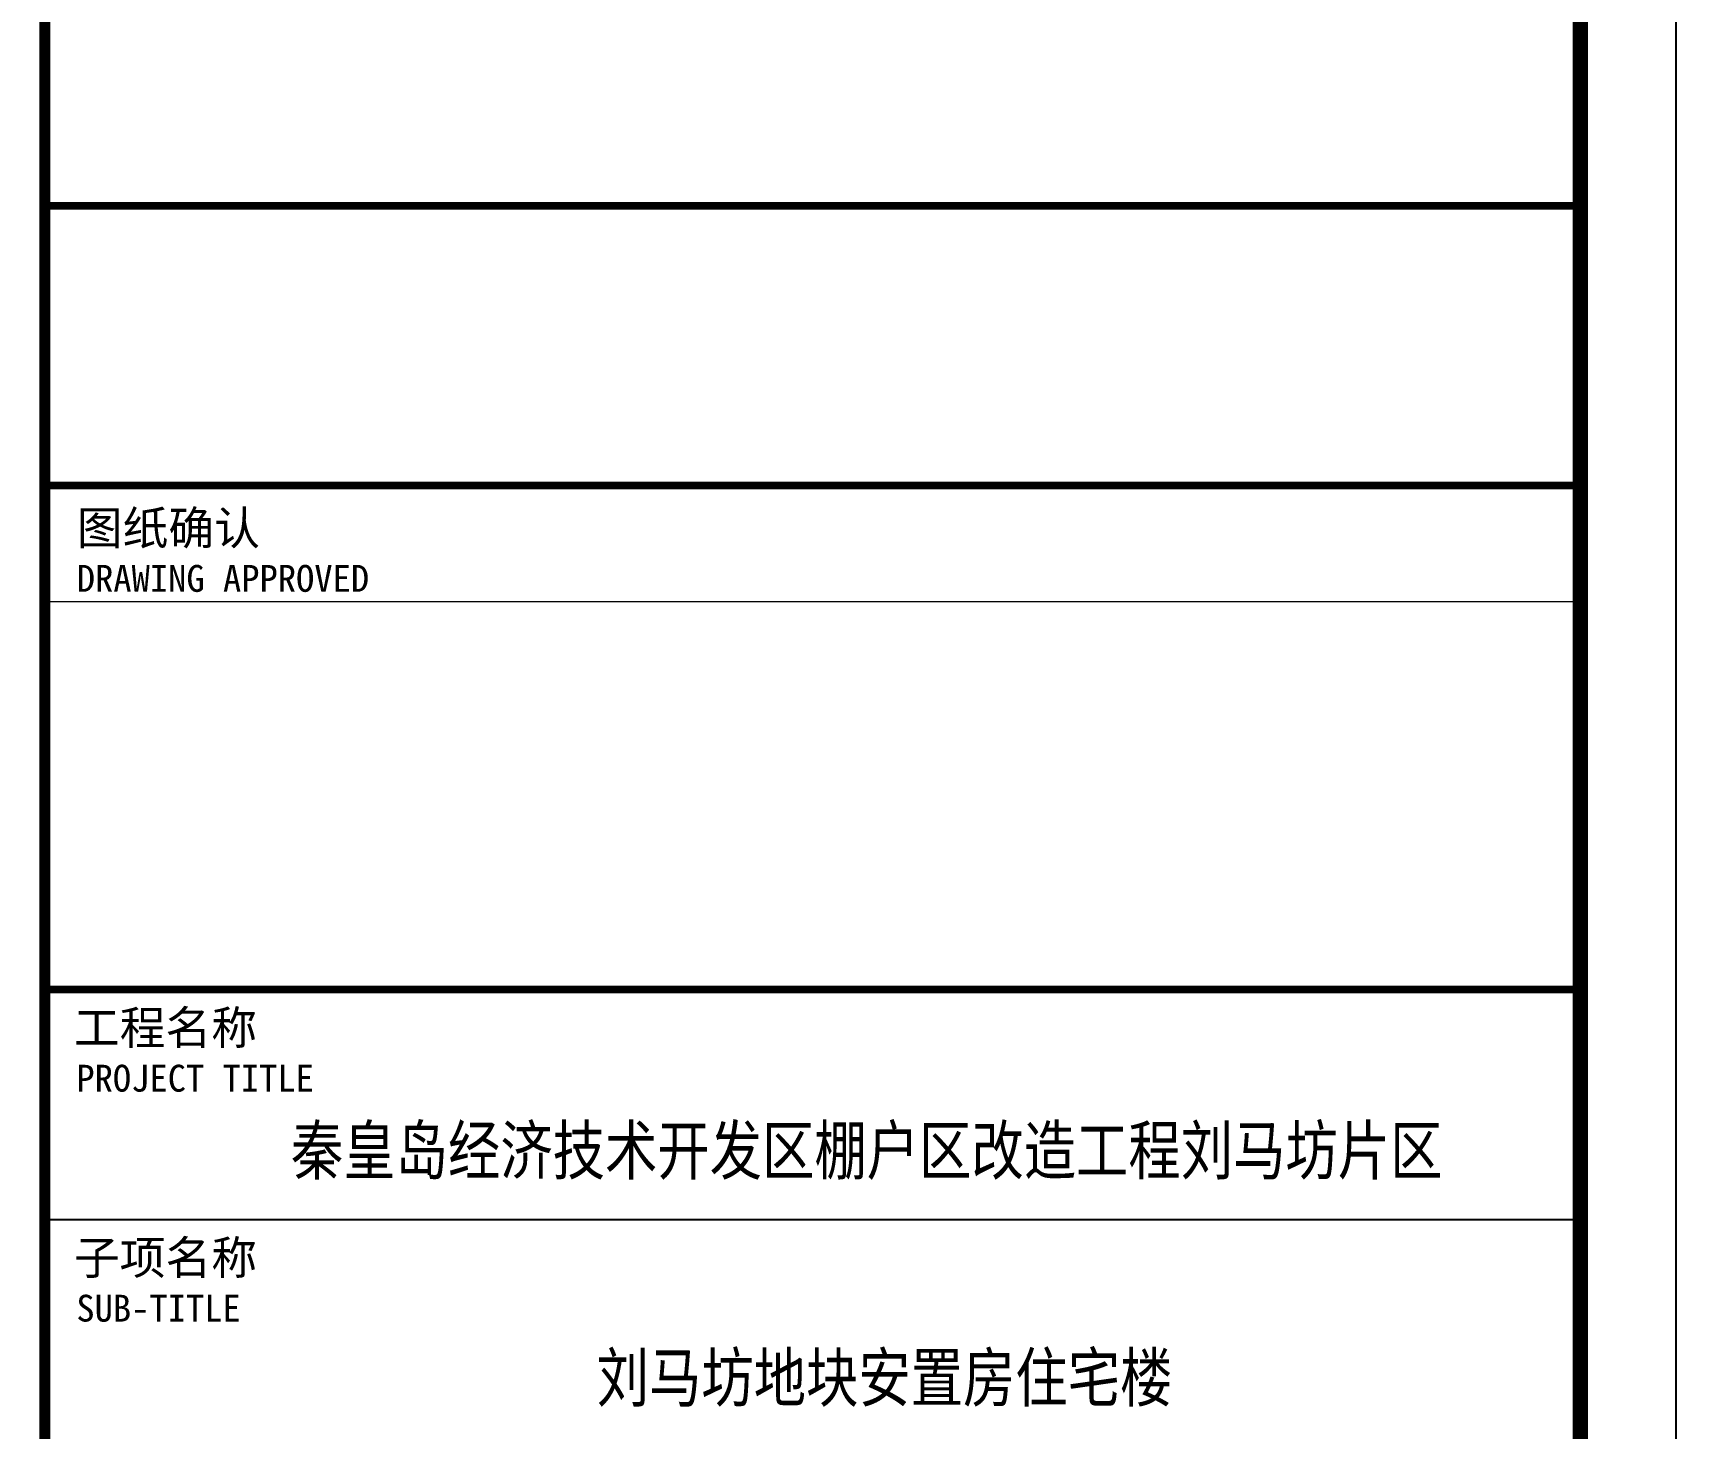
# Model space of a CAD drawing. Header units: millimetres. Extents: x 147 to 28941, y 5 to 9031.
# Drawn here: x 10178 to 12747, y 2294 to 4475 of the extents above; entities that cross this region are included whole.
import ezdxf
from ezdxf.enums import TextEntityAlignment as Align

# ---------------------------------------------------------------- set-up
doc = ezdxf.new("R2010")
doc.units = ezdxf.units.MM
for name, color, linetype in [('图框2', 1, 'Continuous'), ('图框名称', 4, 'Continuous'), ('图框签字栏-图框文字', 255, 'Continuous'), ('图框线', 7, 'Continuous')]:
    doc.layers.add(name, color=color, linetype=linetype)
doc.styles.add('图框签字栏$0$宋体', font='', dxfattribs={"width": 0.8})
doc.styles.add('图签-样式 1', font='arial.ttf', dxfattribs={"width": 0.8})
doc.styles.add('图签-黑体', font='simhei.ttf')
doc.styles.get('图框签字栏$0$宋体').set_extended_font_data('NSimSun')

msp = doc.modelspace()

# ---------------------------------------------------------------- linework, layer by layer
at = {"layer": '图框2', "color": 1}
msp.add_lwpolyline([(147.2, 9031.4), (147.2, 121.4), (12747.2, 121.4), (12747.2, 9031.4)], close=True, dxfattribs=at)
at = {"layer": '图框线', "lineweight": 9}
for p, q in [((12597.2, 4204.8), (10196.4, 4204.8)), ((12597.2, 3585.4), (10196.5, 3585.4))]:
    msp.add_line(p, q, dxfattribs=at)
at = {"layer": '图框线'}
msp.add_line((10196.5, 2619.9), (12597.2, 2619.9), dxfattribs=at)
for points, const_width in [([(447.2, 8881.4), (12597.2, 8881.4), (12597.2, 271.4), (447.2, 271.4)], 24), ([(10196.5, 8881.4), (12597.2, 8881.4), (12597.2, 271.4), (10196.5, 271.4)], 17)]:
    msp.add_lwpolyline(points, close=True, dxfattribs=dict(at, const_width=const_width))
at = {"layer": '图框线', "lineweight": 9, "const_width": 12.1}
for points in [[(10196.5, 4204.8), (12597.2, 4204.8)], [(10196.5, 3767.5), (12597.2, 3767.5)]]:
    msp.add_lwpolyline(points, dxfattribs=at)
at = {"layer": '图框线', "const_width": 12.1}
msp.add_lwpolyline([(10196.5, 2979.5), (12597.2, 2979.5)], dxfattribs=at)

# ---------------------------------------------------------------- texts
at = {"layer": '图框名称', "color": 2, "linetype": 'Continuous', "style": '图签-样式 1', "width": 0.8}
for s, p in [('秦皇岛经济技术开发区棚户区改造工程刘马坊片区', (11481.6, 2690.7)), ('刘马坊地块安置房住宅楼', (11509.5, 2335.5))]:
    msp.add_text(s, height=75, rotation=0, dxfattribs=at).set_placement(p, align=Align.CENTER)
at = {"layer": '图框签字栏-图框文字'}
for s, height, style, p in [('图纸确认', 52.5, '图签-黑体', (10246.5, 3674.9)), ('DRAWING APPROVED', 42, '图框签字栏$0$宋体', (10246.5, 3601.3)), ('工程名称', 52.5, '图签-黑体', (10242, 2893.7)), ('PROJECT TITLE', 42, '图框签字栏$0$宋体', (10245.8, 2819.9)), ('子项名称', 52.5, '图签-黑体', (10242, 2534.2)), ('SUB-TITLE', 42, '图框签字栏$0$宋体', (10245.8, 2460.4))]:
    msp.add_text(s, height=height, dxfattribs=dict(at, style=style)).set_placement(p)

doc.saveas('drawing.dxf')
